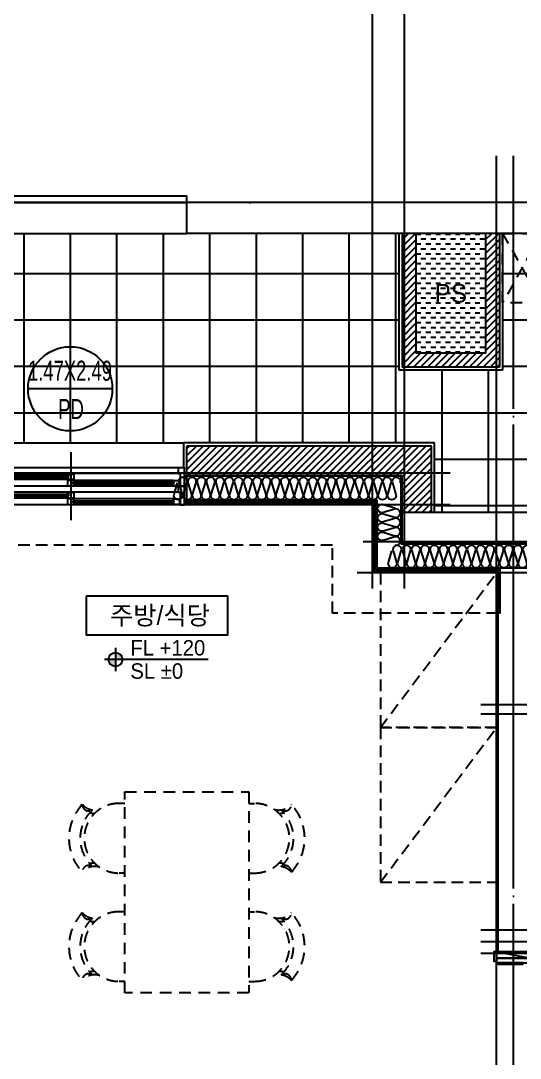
# Model space of a CAD drawing. Header units: millimetres. Extents: x -24416 to 92204, y -190080 to 23760.
# Drawn here: x 16479 to 19705, y -37173 to -30466 of the extents above; entities that cross this region are included whole.
import ezdxf
from ezdxf.enums import TextEntityAlignment as Align

# ---------------------------------------------------------------- set-up
doc = ezdxf.new("R2010")
doc.units = ezdxf.units.MM
doc.header["$LTSCALE"] = 50
for name, pattern in [('AUDIT_D_220706163347-0', [0]), ('CEN', [62, 60, -1, 0, -1]), ('HD', [2.5, 1.5, -1]), ('HID', [2.3, 1.5, -0.8]), ('평면도(기준)$0$CENTER2', [16.25, 15, -0.5, 0.25, -0.5])]:
    doc.linetypes.add(name, pattern=pattern)
for name, color, linetype in [('A-SOL252', 252, 'Continuous'), ('A-레벨', 7, 'AUDIT_D_220706163347-0'), ('A-창호부호', 4, 'Continuous'), ('A_HAT', 8, 'Continuous'), ('CEN_CON', 1, 'CEN'), ('CEN_WALL', 12, 'CEN'), ('CONC', 2, 'Continuous'), ('dan1', 7, 'HID'), ('ELE3_CON', 7, 'Continuous'), ('ELE4', 4, 'Continuous'), ('FIN', 6, 'Continuous'), ('FUR_가구', 8, 'HD'), ('FUR_가전', 8, 'HID'), ('INS', 8, 'Continuous'), ('ROM', 7, 'AUDIT_D_220706163347-0'), ('SINA-F-FRAME', 4, 'Continuous'), ('WAL', 3, 'Continuous'), ('WAL_DRY', 7, 'Continuous'), ('WIN', 4, 'Continuous'), ('X - 단위세대$0$ETC', 6, 'Continuous'), ('바닥타일', 8, 'Continuous'), ('실명', 3, 'AUDIT_D_220706163347-0'), ('실명박스', 7, 'AUDIT_D_220706163347-0'), ('평면도(기준)$0$1.EC-F-DOOR', 4, 'Continuous'), ('평면도(기준)$0$1.EC-F-DOOR-F', 4, 'Continuous')]:
    doc.layers.add(name, color=color, linetype=linetype)
for name, color, linetype, plot in [('AA-XXXX-MC', 153, 'AUDIT_D_220706163347-0', False), ('Defpoint', 135, 'Continuous', False), ('MC', 135, 'Continuous', False)]:
    doc.layers.add(name, color=color, linetype=linetype, plot=plot)
doc.styles.add('HAUD01', font='Dotum.ttf')

# ---------------------------------------------------------------- blocks, each defined once
blk = doc.blocks.new('A$C4D377245')
at = {"layer": 'A-창호부호'}
blk.add_line((675.4, 345), (14.6, 345), dxfattribs=at)
blk.add_circle((345, 345), 330.4, dxfattribs=at)
blk = doc.blocks.new('A$Cb33ca4a3')
at = {"layer": 'A-레벨'}
h = blk.add_hatch(color=256, dxfattribs=at)
h.paths.add_polyline_path([(17090.6, -58399.9), (17090.6, -58354.9), (17045.6, -58354.9, 0.414214)])
h.paths.add_polyline_path([(17090.6, -58309.9), (17090.6, -58354.9), (17135.6, -58354.9, 0.414214)])
for p, q in [((17090.6, -58279.9), (17090.6, -58429.9)), ((17688.3, -58354.9), (17018.6, -58354.9))]:
    blk.add_line(p, q, dxfattribs=at)
blk.add_circle((17090.6, -58354.9), 45, dxfattribs=at)
at = {"layer": 'A-레벨', "color": 4, "style": 'HAUD01'}
for s, p in [('FL +120', (17186.7, -58329.4)), ('SL %%P0', (17186.7, -58479.6))]:
    blk.add_text(s, height=100, dxfattribs=at).set_placement(p)
blk = doc.blocks.new('A$Ca96da67e')
at = {"layer": 'FUR_가구'}
for p, q in [((250, 450), (0, 0)), ((0, 450), (250, 0))]:
    blk.add_line(p, q, dxfattribs=at)
blk.add_lwpolyline([(250, 0), (0, 0), (0, 450), (250, 450)], close=True, dxfattribs=at)
blk = doc.blocks.new('식탁-1300x800')
at = {"layer": 'FUR_가구'}
for p, q in [((75, 800), (75, 837.8)), ((525, 800), (525, 837.8)), ((775, 800), (775, 837.8)), ((1225, 800), (1225, 837.8)), ((75, 0), (75, -37.8)), ((525, 0), (525, -37.8)), ((775, 0), (775, -37.8)), ((1225, 0), (1225, -37.8))]:
    blk.add_line(p, q, dxfattribs=at)
blk.add_lwpolyline([(0, 800), (1300, 800), (1300, 0), (0, 0)], close=True, dxfattribs=at)
for centre, radius, start, end in [((300, 837.8), 323.6, 47.30696, 132.69305), ((1000, 837.8), 323.6, 47.30695, 132.69304), ((81.5, 1033.2), 42.4, 325.90401, 91.17117), ((11.9, 995.4), 105.6, 341.08549, 49.44539), ((300, 837.8), 251.2, 43.09816, 136.90185), ((518.5, 1033.2), 42.4, 88.82884, 214.096), ((588.1, 995.4), 105.6, 130.55462, 198.91452), ((781.5, 1033.2), 42.4, 325.904, 91.17116), ((711.9, 995.4), 105.6, 341.08548, 49.44538), ((1000, 837.8), 251.2, 43.09815, 136.90184), ((1218.5, 1033.2), 42.4, 88.82883, 214.09599), ((1288.1, 995.4), 105.6, 130.55461, 198.91451), ((300, 837.8), 225, 0, 180), ((11.9, 995.4), 127.4, 359.97038, 14.54806), ((588.1, 995.4), 127.4, 165.45195, 180.02963), ((1000, 837.8), 225, 360, 180), ((711.9, 995.4), 127.4, 359.97037, 14.54805), ((1288.1, 995.4), 127.4, 165.45194, 180.02962), ((300, -37.8), 225, 180, 360), ((1000, -37.8), 225, 180, 0), ((11.9, -195.4), 105.6, 310.55461, 18.91451), ((11.9, -195.4), 127.4, 345.45194, 0.02962), ((588.1, -195.4), 127.4, 179.97037, 194.54805), ((588.1, -195.4), 105.6, 161.08548, 229.44538), ((711.9, -195.4), 105.6, 310.55462, 18.91452), ((711.9, -195.4), 127.4, 345.45195, 0.02963), ((1288.1, -195.4), 127.4, 179.97038, 194.54806), ((1288.1, -195.4), 105.6, 161.08549, 229.44539), ((81.5, -233.2), 42.4, 268.82883, 34.09599), ((300, -37.8), 251.2, 223.09815, 316.90184), ((518.5, -233.2), 42.4, 145.904, 271.17116), ((781.5, -233.2), 42.4, 268.82884, 34.096), ((1000, -37.8), 251.2, 223.09816, 316.90185), ((1218.5, -233.2), 42.4, 145.90401, 271.17117), ((300, -37.8), 323.6, 227.30695, 312.69304), ((1000, -37.8), 323.6, 227.30696, 312.69305)]:
    blk.add_arc(centre, radius, start, end, dxfattribs=at)
blk = doc.blocks.new('WIN_이중창_1500')
at = {"layer": 'Defpoint'}
for p, q in [((-15, 240), (-15, 0)), ((1485, 240), (1485, 0))]:
    blk.add_line(p, q, dxfattribs=at)
at = {"layer": 'WIN'}
blk.add_line((735, -100), (735, 340), dxfattribs=at)
at = {"layer": 'WIN', "color": 8}
for p, q in [((1442, 240), (28, 240)), ((1397, 237), (755, 237)), ((1397, 202), (755, 202)), ((1430, 158), (40, 158)), ((715, 196), (73, 196)), ((715, 161), (73, 161)), ((1430, 120), (40, 120)), ((715, 76), (73, 76)), ((1397, 117), (755, 117)), ((1397, 82), (755, 82)), ((1430, 38), (40, 38)), ((1430, 0), (40, 0)), ((715, 41), (73, 41))]:
    blk.add_line(p, q, dxfattribs=at)
at = {"layer": 'WIN'}
for points in [[(40, 158), (28, 158), (28, 240), (0, 240), (0, 120), (40, 120), (40, 158)], [(755, 216.5), (755, 202), (715, 202), (715, 237), (755, 237), (755, 222.5)], [(1404, 222.5), (1404, 216.5), (748, 216.5), (748, 222.5), (1404, 222.5)], [(1397, 216.5), (1397, 202), (1437, 202), (1437, 237), (1397, 237), (1397, 222.5)], [(1430, 158), (1442, 158), (1442, 240), (1470, 240), (1470, 120), (1430, 120), (1430, 158)], [(73, 175.5), (73, 161), (33, 161), (33, 196), (73, 196), (73, 181.5)], [(722, 181.5), (722, 175.5), (66, 175.5), (66, 181.5), (722, 181.5)], [(715, 175.5), (715, 161), (755, 161), (755, 196), (715, 196), (715, 181.5)], [(40, 38), (28, 38), (28, 120), (0, 120), (0, 0), (40, 0), (40, 38)], [(73, 55.5), (73, 41), (33, 41), (33, 76), (73, 76), (73, 61.5)], [(755, 96.5), (755, 82), (715, 82), (715, 117), (755, 117), (755, 102.5)], [(715, 55.5), (715, 41), (755, 41), (755, 76), (715, 76), (715, 61.5)], [(1404, 102.5), (1404, 96.5), (748, 96.5), (748, 102.5), (1404, 102.5)], [(1397, 96.5), (1397, 82), (1437, 82), (1437, 117), (1397, 117), (1397, 102.5)], [(1430, 38), (1442, 38), (1442, 120), (1470, 120), (1470, 0), (1430, 0), (1430, 38)], [(722, 61.5), (722, 55.5), (66, 55.5), (66, 61.5), (722, 61.5)]]:
    blk.add_lwpolyline(points, dxfattribs=at)
blk = doc.blocks.new('insul1')
blk.add_lwpolyline([(0, 0.25, 1.344031), (0.35, 0.25), (0.2, 0.75, -1.344031), (0.55, 0.75), (0.4, 0.25)], format="xyb")
blk = doc.blocks.new('A$C65D858C3')
at = {"layer": '평면도(기준)$0$1.EC-F-DOOR', "color": 8}
for points in [[(80.8, 920), (80.8, 970), (260.8, 970), (260.8, 950), (100.8, 950), (100.8, 920)], [(80.8, 863.9), (80.8, 813.9), (260.8, 813.9), (260.8, 833.9), (100.8, 833.9), (100.8, 863.9)]]:
    blk.add_lwpolyline(points, dxfattribs=at)
at = {"layer": '평면도(기준)$0$1.EC-F-DOOR'}
blk.add_lwpolyline([(840.4, 910), (0.8, 910), (0.8, 874), (840.4, 874), (840.4, 910)], dxfattribs=at)
at = {"layer": '평면도(기준)$0$1.EC-F-DOOR', "color": 8}
for points in [[(120.8, 910), (60.8, 910), (60.8, 920), (120.8, 920)], [(120.8, 874), (60.8, 874), (60.8, 864), (120.8, 864)]]:
    blk.add_lwpolyline(points, close=True, dxfattribs=at)
at = {"layer": '평면도(기준)$0$1.EC-F-DOOR', "color": 1, "linetype": '평면도(기준)$0$CENTER2', "ltscale": 6}
blk.add_arc((840.6, 910.6), 840.6, 182.49818, 269.98243, dxfattribs=at)
at = {"layer": '평면도(기준)$0$1.EC-F-DOOR-F'}
for points in [[(828.4, 980), (828.4, 920), (840.4, 920), (840.4, 980)], [(1050.4, 940), (1050.4, 910), (840.4, 910), (840.4, 940)], [(1050.4, 920), (1050.4, 940), (1050.4, 980), (1068.4, 980), (1068.4, 920)], [(1040.4, 910), (1040.4, 900), (880.4, 900), (880.4, 910)], [(1050.4, 40), (1050.4, 70), (840.4, 70), (840.4, 40)], [(1040.4, 70), (1040.4, 80), (880.4, 80), (880.4, 70)], [(828.4, 60), (828.4, 0), (840.4, 0), (840.4, 60)]]:
    blk.add_lwpolyline(points, close=True, dxfattribs=at)
blk.add_lwpolyline([(1068.4, 0), (1068.4, 60), (1050.4, 60), (1050.4, 10), (1065.4, 10), (1065.4, 0), (1068.4, 0)], dxfattribs=at)
blk = doc.blocks.new('U-84A(기본)', base_point=(206477.1, -21253.3))
at = {"layer": 'A-SOL252'}
h = blk.add_hatch(dxfattribs=at)
h.set_pattern_fill('DASH', color=256, scale=10, style=0)
h.set_pattern_definition([(0, (-50, 0), (31.75, 31.75), [31.75, -31.75])])
h.paths.add_polyline_path([(217082.1, -11118.3), (216632.1, -11118.3), (216632.1, -11913.3), (217082.1, -11913.3)])
at = {"layer": 'A_HAT'}
h = blk.add_hatch(dxfattribs=at)
h.set_pattern_fill('ANSI31', color=256, scale=10, style=0)
h.set_pattern_definition([(45, (-50, 0), (-22.4506403, 22.4506403), [])])
h.paths.add_polyline_path([(216632.1, -11118.3), (216542.1, -11118.3), (216542.1, -11983.3), (217172.1, -11983.3), (217172.1, -11118.3), (217082.1, -11118.3), (217082.1, -11893.3), (216632.1, -11893.3)])
h = blk.add_hatch(dxfattribs=at)
h.set_pattern_fill('ANSI31', color=256, scale=10, style=0)
h.paths.add_polyline_path([(216732.1, -12493.3), (215152.1, -12493.3), (215152.1, -12683.3), (216542.1, -12683.3), (216542.1, -12923.3), (216732.1, -12923.3)])
at = {"layer": '바닥타일'}
h = blk.add_hatch(dxfattribs=at)
h.set_pattern_fill('_USER', color=256, scale=300, double=1, pattern_type=0)
h.set_pattern_definition([(0, (0, 0), (0, 300), []), (90, (0, 0), (-300, 2e-14), [])])
h.paths.add_polyline_path([(212822.1, -12473.3), (212822.1, -11118.3), (216522.1, -11118.3), (216522.1, -12003.3), (217192.1, -12003.3), (217192.1, -11118.3), (218932.1, -11118.3), (218932.1, -11708.3), (221162.1, -11708.3), (221162.1, -12913.3), (216752.1, -12913.3), (216752.1, -12473.3)])
at = {"layer": 'CEN_CON'}
for p, q in [((217262.1, -21553.3), (217262.1, -10618.3)), ((221712.1, -10918.3), (211822.1, -10918.3)), ((219292.1, -13113.3), (216252.1, -13113.3))]:
    blk.add_line(p, q, dxfattribs=at)
at = {"layer": 'CEN_WALL'}
for p, q in [((216557.1, -13413.3), (216557.1, -10618.3)), ((216852.1, -12668.3), (212452.1, -12668.3)), ((217052.1, -14163.3), (218042.1, -14163.3)), ((219292.1, -15698.3), (217052.1, -15698.3))]:
    blk.add_line(p, q, dxfattribs=at)
at = {"layer": 'CONC'}
for p, q in [((218032.1, -10918.3), (215152.1, -10918.3)), ((215152.1, -11118.3), (215152.1, -10918.3)), ((218032.1, -11118.3), (215152.1, -11118.3)), ((219042.1, -12923.3), (216542.1, -12923.3)), ((216542.1, -13123.3), (216542.1, -12923.3)), ((219042.1, -13123.3), (216542.1, -13123.3)), ((217349.1, -13283.3), (217175.1, -13283.3)), ((217175.1, -13573.3), (217175.1, -13283.3)), ((217162.1, -15763.3), (217162.1, -13573.3)), ((217175.1, -13573.3), (217162.1, -13573.3)), ((217362.1, -15763.3), (217162.1, -15763.3))]:
    blk.add_line(p, q, dxfattribs=at)
at = {"layer": 'dan1'}
blk.add_lwpolyline([(217162.1, -13573.3), (216092.1, -13573.3), (216092.1, -13133.3), (213252.1, -13133.3), (213252.1, -14678.3), (212942.1, -14678.3)], dxfattribs=at)
at = {"layer": 'ELE3_CON'}
blk.add_line((213952.1, -11118.3), (215152.1, -11118.3), dxfattribs=at)
at = {"layer": 'ELE4'}
blk.add_line((213672.1, -12473.3), (215132.1, -12473.3), dxfattribs=at)
at = {"layer": 'FIN'}
for p, q in [((216522.1, -11118.3), (216522.1, -12003.3)), ((217192.1, -11118.3), (217192.1, -12003.3)), ((217192.1, -12003.3), (216522.1, -12003.3)), ((216752.1, -12473.3), (215132.1, -12473.3)), ((215132.1, -12633.3), (215132.1, -12473.3)), ((216752.1, -12923.3), (216752.1, -12473.3))]:
    blk.add_line(p, q, dxfattribs=at)
at = {"layer": 'FUR_가전'}
for points in [[(216402.1, -14313.3), (217152.1, -14313.3), (217152.1, -13313.3), (216402.1, -13313.3), (216402.1, -14313.3), (217152.1, -13313.3)], [(216402.1, -15313.3), (217152.1, -15313.3), (217152.1, -14313.3), (216402.1, -14313.3), (216402.1, -15313.3), (217152.1, -14313.3)]]:
    blk.add_lwpolyline(points, dxfattribs=at)
at = {"layer": 'INS'}
for p, q in [((216537.1, -12688.3), (215137.1, -12688.3)), ((216537.1, -13128.3), (216537.1, -12688.3)), ((216382.1, -12843.3), (215137.1, -12843.3)), ((216382.1, -13283.3), (216382.1, -12843.3)), ((219597.1, -13128.3), (216537.1, -13128.3)), ((217162.1, -13283.3), (216382.1, -13283.3)), ((217162.1, -13283.3), (217162.1, -13573.3)), ((217175.1, -13283.3), (217162.1, -13283.3))]:
    blk.add_line(p, q, dxfattribs=at)
at = {"layer": 'MC'}
for p, q in [((216352.1, -13413.3), (216352.1, -10618.3)), ((217152.1, -21553.3), (217152.1, -10618.3)), ((216852.1, -12873.3), (212452.1, -12873.3)), ((217462.1, -13313.3), (216252.1, -13313.3)), ((217052.1, -14223.3), (218042.1, -14223.3)), ((219292.1, -15623.3), (217052.1, -15623.3)), ((219292.1, -15773.3), (217052.1, -15773.3))]:
    blk.add_line(p, q, dxfattribs=at)
at = {"layer": 'SINA-F-FRAME'}
blk.add_line((217362.1, -15803.3), (217152.1, -15763.3), dxfattribs=at)
blk.add_lwpolyline([(217152.1, -15763.3), (217152.1, -15803.3), (217362.1, -15803.3), (217362.1, -15763.3)], close=True, dxfattribs=at)
at = {"layer": 'WAL'}
for p, q in [((216542.1, -11118.3), (216542.1, -11983.3)), ((216632.1, -11118.3), (216632.1, -11893.3)), ((217082.1, -11118.3), (217082.1, -11893.3)), ((217172.1, -11118.3), (217172.1, -11983.3)), ((217082.1, -11893.3), (216632.1, -11893.3)), ((217172.1, -11983.3), (216542.1, -11983.3)), ((216732.1, -12493.3), (215152.1, -12493.3)), ((215152.1, -12683.3), (215152.1, -12493.3)), ((216732.1, -12923.3), (216732.1, -12493.3)), ((216542.1, -12683.3), (215152.1, -12683.3)), ((216542.1, -13123.3), (216542.1, -12683.3))]:
    blk.add_line(p, q, dxfattribs=at)
at = {"layer": 'WAL_DRY'}
for p, q in [((216372.1, -12853.3), (215137.1, -12853.3)), ((216362.1, -12863.3), (215137.1, -12863.3)), ((216362.1, -13303.3), (216362.1, -12863.3)), ((216372.1, -13293.3), (216372.1, -12853.3)), ((217162.1, -13303.3), (216362.1, -13303.3)), ((217162.1, -13293.3), (216372.1, -13293.3))]:
    blk.add_line(p, q, dxfattribs=at)
at = {"layer": 'X - 단위세대$0$ETC'}
blk.add_lwpolyline([(215152.1, -10918.3), (215152.1, -10878.3), (213952.1, -10878.3), (213952.1, -10918.3), (215152.1, -10918.3)], dxfattribs=at)
at = {"layer": 'FUR_가구'}
blk.add_blockref('A$Ca96da67e', (217192.1, -11568.3), dxfattribs=at)
at = {"layer": 'FUR_가구', "rotation": 270}
blk.add_blockref('식탁-1300x800', (214752.1, -14728.3), dxfattribs=at)
at = {"layer": 'INS', "row_count": 1}
for p, xscale, yscale, zscale, rotation, column_count, row_spacing, column_spacing in [((216532.1, -12693.3), 150, 150, 150, 180, 24, 0, 60), ((216532.1, -13133.3), 150.0000000000001, 150.0000000000001, 150.0000000000001, 90, 4, -3.155443620884047e-30, 60.00000000000006), ((219597.1, -13133.3), 150, 150, 150, 180, 52, 0, 60)]:
    blk.add_blockref('insul1', p, dxfattribs=dict(at, xscale=xscale, yscale=yscale, zscale=zscale, rotation=rotation, column_count=column_count, row_spacing=row_spacing, column_spacing=column_spacing))
at = {"layer": 'SINA-F-FRAME', "xscale": -1}
blk.add_blockref('A$C65D858C3', (218202.5, -16743.3), dxfattribs=at)
at = {"layer": 'WIN', "xscale": -1, "rotation": 180}
blk.add_blockref('WIN_이중창_1500', (213667.1, -12633.3), dxfattribs=at)

msp = doc.modelspace()

# ---------------------------------------------------------------- linework, layer by layer
at = {"layer": 'AA-XXXX-MC'}
msp.add_line((18751.2, -31340.4), (18751.2, -28550.4), dxfattribs=at)
at = {"layer": 'CEN_CON'}
msp.add_line((18956.2, -31340.4), (18956.2, -28550.4), dxfattribs=at)
at = {"layer": '실명박스'}
msp.add_lwpolyline([(16901.8, -34185.4), (16901.8, -34435.4), (17816.8, -34435.4), (17816.8, -34185.4)], close=True, dxfattribs=at)

# ---------------------------------------------------------------- block references
msp.add_blockref('U-84A(기본)', (8876.2, -41975.4))
at = {"layer": 'A-창호부호'}
msp.add_blockref('A$Cb33ca4a3', (0, 23760), dxfattribs=at)
at = {"layer": 'A-창호부호', "xscale": 0.8231884058332071, "yscale": 0.8231884058332071, "zscale": 0.8231884058332071}
msp.add_blockref('A$C4D377245', (16514.1, -33129.4), dxfattribs=at)

# ---------------------------------------------------------------- texts
at = {"layer": 'A-창호부호', "color": 6, "style": 'HAUD01', "width": 0.7}
for s, p in [('1.47X2.49', (16796.4, -32728.6)), ('PD', (16803.3, -32976.3))]:
    msp.add_text(s, height=130, dxfattribs=at).set_placement(p, align=Align.MIDDLE)
at = {"layer": 'ROM', "color": 3, "style": 'HAUD01'}
msp.add_text('PS', height=120, dxfattribs=at).set_placement((19256.2, -32227.9), align=Align.MIDDLE)
at = {"layer": '실명', "style": 'HAUD01'}
msp.add_text('주방/식당', height=120, dxfattribs=at).set_placement((17377.8, -34308.6), align=Align.MIDDLE)

doc.saveas('drawing.dxf')
